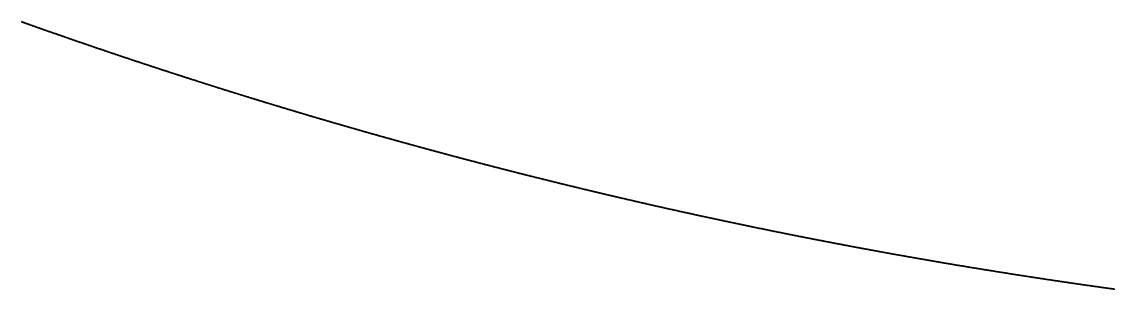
# Model space of a CAD drawing. Header units: metres. Extents: x 0 to 360, y 0 to 49.
# Drawn here: x 315 to 337.49, y 1.19 to 6.68 of the extents above; entities that cross this region are included whole.
import ezdxf

# ---------------------------------------------------------------- set-up
doc = ezdxf.new("R2010")
doc.units = ezdxf.units.M

msp = doc.modelspace()

# ---------------------------------------------------------------- linework, layer by layer
for p in [(315, 6.685), (315.009, 6.681), (315.019, 6.678), (315.029, 6.674), (315.038, 6.671), (315.048, 6.667), (315.058, 6.664), (315.067, 6.661), (315.077, 6.657), (315.087, 6.654), (315.096, 6.65), (315.106, 6.647), (315.116, 6.643), (315.125, 6.64), (315.135, 6.637), (315.145, 6.633), (315.154, 6.63), (315.164, 6.626), (315.174, 6.623), (315.183, 6.619), (315.193, 6.616), (315.203, 6.613), (315.212, 6.609), (315.222, 6.606), (315.232, 6.602), (315.241, 6.599), (315.251, 6.596), (315.261, 6.592), (315.27, 6.589), (315.28, 6.585), (315.29, 6.582), (315.299, 6.579), (315.309, 6.575), (315.319, 6.572), (315.328, 6.568), (315.338, 6.565), (315.348, 6.561), (315.357, 6.558), (315.367, 6.555), (315.377, 6.551), (315.386, 6.548), (315.396, 6.544), (315.406, 6.541), (315.415, 6.538), (315.425, 6.534), (315.435, 6.531), (315.445, 6.527), (315.454, 6.524), (315.464, 6.521), (315.474, 6.517), (315.483, 6.514), (315.493, 6.51), (315.503, 6.507), (315.512, 6.504), (315.522, 6.5), (315.532, 6.497), (315.542, 6.493), (315.551, 6.49), (315.561, 6.487), (315.571, 6.483), (315.58, 6.48), (315.59, 6.477), (315.6, 6.473), (315.609, 6.47), (315.619, 6.466), (315.629, 6.463), (315.639, 6.46), (315.648, 6.456), (315.658, 6.453), (315.668, 6.449), (315.677, 6.446), (315.687, 6.443), (315.697, 6.439), (315.707, 6.436), (315.716, 6.432), (315.726, 6.429), (315.736, 6.426), (315.745, 6.422), (315.755, 6.419), (315.765, 6.416), (315.775, 6.412), (315.784, 6.409), (315.794, 6.405), (315.804, 6.402), (315.813, 6.399), (315.823, 6.395), (315.833, 6.392), (315.843, 6.389), (315.852, 6.385), (315.862, 6.382), (315.872, 6.378), (315.881, 6.375), (315.891, 6.372), (315.901, 6.368), (315.911, 6.365), (315.92, 6.362), (315.93, 6.358), (315.94, 6.355), (315.95, 6.352), (315.959, 6.348), (315.969, 6.345), (315.979, 6.341), (315.989, 6.338), (315.998, 6.335), (316.008, 6.331), (316.018, 6.328), (316.027, 6.325), (316.037, 6.321), (316.047, 6.318), (316.057, 6.315), (316.066, 6.311), (316.076, 6.308), (316.086, 6.305), (316.096, 6.301), (316.105, 6.298), (316.115, 6.294), (316.125, 6.291), (316.135, 6.288), (316.144, 6.284), (316.154, 6.281), (316.164, 6.278), (316.174, 6.274), (316.183, 6.271), (316.193, 6.268), (316.203, 6.264), (316.213, 6.261), (316.222, 6.258), (316.232, 6.254), (316.242, 6.251), (316.252, 6.248), (316.262, 6.244), (316.271, 6.241), (316.281, 6.238), (316.291, 6.234), (316.301, 6.231), (316.31, 6.228), (316.32, 6.224), (316.33, 6.221), (316.34, 6.217), (316.349, 6.214), (316.359, 6.211), (316.369, 6.207), (316.379, 6.204), (316.388, 6.201), (316.398, 6.197), (316.408, 6.194), (316.418, 6.191), (316.428, 6.187), (316.437, 6.184), (316.447, 6.181), (316.457, 6.177), (316.467, 6.174), (316.476, 6.171), (316.486, 6.167), (316.496, 6.164), (316.506, 6.161), (316.516, 6.158), (316.525, 6.154), (316.535, 6.151), (316.545, 6.148), (316.555, 6.144), (316.565, 6.141), (316.574, 6.138), (316.584, 6.134), (316.594, 6.131), (316.604, 6.128), (316.613, 6.124), (316.623, 6.121), (316.633, 6.118), (316.643, 6.114), (316.653, 6.111), (316.662, 6.108), (316.672, 6.104), (316.682, 6.101), (316.692, 6.098), (316.702, 6.094), (316.711, 6.091), (316.721, 6.088), (316.731, 6.085), (316.741, 6.081), (316.751, 6.078), (316.76, 6.075), (316.77, 6.071), (316.78, 6.068), (316.79, 6.065), (316.8, 6.061), (316.809, 6.058), (316.819, 6.055), (316.829, 6.051), (316.839, 6.048), (316.849, 6.045), (316.859, 6.042), (316.868, 6.038), (316.878, 6.035), (316.888, 6.032), (316.898, 6.028), (316.908, 6.025), (316.917, 6.022), (316.927, 6.018), (316.937, 6.015), (316.947, 6.012), (316.957, 6.009), (316.966, 6.005), (316.976, 6.002), (316.986, 5.999), (316.996, 5.995), (317.006, 5.992), (317.016, 5.989), (317.025, 5.986), (317.035, 5.982), (317.045, 5.979), (317.055, 5.976), (317.065, 5.972), (317.075, 5.969), (317.084, 5.966), (317.094, 5.963), (317.104, 5.959), (317.114, 5.956), (317.124, 5.953), (317.134, 5.949), (317.143, 5.946), (317.153, 5.943), (317.163, 5.94), (317.173, 5.936), (317.183, 5.933), (317.193, 5.93), (317.202, 5.926), (317.212, 5.923), (317.222, 5.92), (317.232, 5.917), (317.242, 5.913), (317.252, 5.91), (317.262, 5.907), (317.271, 5.904), (317.281, 5.9), (317.291, 5.897), (317.301, 5.894), (317.311, 5.89), (317.321, 5.887), (317.33, 5.884), (317.34, 5.881), (317.35, 5.877), (317.36, 5.874), (317.37, 5.871), (317.38, 5.868), (317.39, 5.864), (317.399, 5.861), (317.409, 5.858), (317.419, 5.855), (317.429, 5.851), (317.439, 5.848), (317.449, 5.845), (317.459, 5.841), (317.468, 5.838), (317.478, 5.835), (317.488, 5.832), (317.498, 5.828), (317.508, 5.825), (317.518, 5.822), (317.528, 5.819), (317.538, 5.815), (317.547, 5.812), (317.557, 5.809), (317.567, 5.806), (317.577, 5.802), (317.587, 5.799), (317.597, 5.796), (317.607, 5.793), (317.617, 5.789), (317.626, 5.786), (317.636, 5.783), (317.646, 5.78), (317.656, 5.776), (317.666, 5.773), (317.676, 5.77), (317.686, 5.767), (317.696, 5.763), (317.705, 5.76), (317.715, 5.757), (317.725, 5.754), (317.735, 5.751), (317.745, 5.747), (317.755, 5.744), (317.765, 5.741), (317.775, 5.738), (317.785, 5.734), (317.794, 5.731), (317.804, 5.728), (317.814, 5.725), (317.824, 5.721), (317.834, 5.718), (317.844, 5.715), (317.854, 5.712), (317.864, 5.708), (317.874, 5.705), (317.884, 5.702), (317.893, 5.699), (317.903, 5.696), (317.913, 5.692), (317.923, 5.689), (317.933, 5.686), (317.943, 5.683), (317.953, 5.679), (317.963, 5.676), (317.973, 5.673), (317.983, 5.67), (317.992, 5.667), (318.002, 5.663), (318.012, 5.66), (318.022, 5.657), (318.032, 5.654), (318.042, 5.65), (318.052, 5.647), (318.062, 5.644), (318.072, 5.641), (318.082, 5.638), (318.092, 5.634), (318.102, 5.631), (318.111, 5.628), (318.121, 5.625), (318.131, 5.622), (318.141, 5.618), (318.151, 5.615), (318.161, 5.612), (318.171, 5.609), (318.181, 5.606), (318.191, 5.602), (318.201, 5.599), (318.211, 5.596), (318.221, 5.593), (318.231, 5.59), (318.24, 5.586), (318.25, 5.583), (318.26, 5.58), (318.27, 5.577), (318.28, 5.574), (318.29, 5.57), (318.3, 5.567), (318.31, 5.564), (318.32, 5.561), (318.33, 5.558), (318.34, 5.554), (318.35, 5.551), (318.36, 5.548), (318.37, 5.545), (318.38, 5.542), (318.39, 5.538), (318.399, 5.535), (318.409, 5.532), (318.419, 5.529), (318.429, 5.526), (318.439, 5.522), (318.449, 5.519), (318.459, 5.516), (318.469, 5.513), (318.479, 5.51), (318.489, 5.507), (318.499, 5.503), (318.509, 5.5), (318.519, 5.497), (318.529, 5.494), (318.539, 5.491), (318.549, 5.487), (318.559, 5.484), (318.569, 5.481), (318.579, 5.478), (318.589, 5.475), (318.598, 5.472), (318.608, 5.468), (318.618, 5.465), (318.628, 5.462), (318.638, 5.459), (318.648, 5.456), (318.658, 5.452), (318.668, 5.449), (318.678, 5.446), (318.688, 5.443), (318.698, 5.44), (318.708, 5.437), (318.718, 5.433), (318.728, 5.43), (318.738, 5.427), (318.748, 5.424), (318.758, 5.421), (318.768, 5.418), (318.778, 5.414), (318.788, 5.411), (318.798, 5.408), (318.808, 5.405), (318.818, 5.402), (318.828, 5.399), (318.838, 5.396), (318.848, 5.392), (318.858, 5.389), (318.868, 5.386), (318.878, 5.383), (318.888, 5.38), (318.898, 5.377), (318.908, 5.373), (318.918, 5.37), (318.928, 5.367), (318.938, 5.364), (318.948, 5.361), (318.958, 5.358), (318.968, 5.355), (318.978, 5.351), (318.988, 5.348), (318.998, 5.345), (319.008, 5.342), (319.018, 5.339), (319.028, 5.336), (319.038, 5.333), (319.048, 5.329), (319.058, 5.326), (319.068, 5.323), (319.078, 5.32), (319.088, 5.317), (319.098, 5.314), (319.108, 5.311), (319.118, 5.307), (319.128, 5.304), (319.138, 5.301), (319.148, 5.298), (319.158, 5.295), (319.168, 5.292), (319.178, 5.289), (319.188, 5.285), (319.198, 5.282), (319.208, 5.279), (319.218, 5.276), (319.228, 5.273), (319.238, 5.27), (319.248, 5.267), (319.258, 5.264), (319.268, 5.26), (319.278, 5.257), (319.288, 5.254), (319.298, 5.251), (319.308, 5.248), (319.318, 5.245), (319.328, 5.242), (319.338, 5.239), (319.348, 5.235), (319.358, 5.232), (319.368, 5.229), (319.378, 5.226), (319.388, 5.223), (319.398, 5.22), (319.408, 5.217), (319.418, 5.214), (319.428, 5.211), (319.438, 5.207), (319.448, 5.204), (319.458, 5.201), (319.468, 5.198), (319.478, 5.195), (319.488, 5.192), (319.498, 5.189), (319.508, 5.186), (319.518, 5.183), (319.528, 5.179), (319.538, 5.176), (319.548, 5.173), (319.559, 5.17), (319.569, 5.167), (319.579, 5.164), (319.589, 5.161), (319.599, 5.158), (319.609, 5.155), (319.619, 5.152), (319.629, 5.148), (319.639, 5.145), (319.649, 5.142), (319.659, 5.139), (319.669, 5.136), (319.679, 5.133), (319.689, 5.13), (319.699, 5.127), (319.709, 5.124), (319.719, 5.121), (319.729, 5.117), (319.739, 5.114), (319.749, 5.111), (319.76, 5.108), (319.77, 5.105), (319.78, 5.102), (319.79, 5.099), (319.8, 5.096), (319.81, 5.093), (319.82, 5.09), (319.83, 5.087), (319.84, 5.084), (319.85, 5.08), (319.86, 5.077), (319.87, 5.074), (319.88, 5.071), (319.89, 5.068), (319.9, 5.065), (319.91, 5.062), (319.921, 5.059), (319.931, 5.056), (319.941, 5.053), (319.951, 5.05), (319.961, 5.047), (319.971, 5.044), (319.981, 5.04), (319.991, 5.037), (320.001, 5.034), (320.011, 5.031), (320.021, 5.028), (320.031, 5.025), (320.041, 5.022), (320.052, 5.019), (320.062, 5.016), (320.072, 5.013), (320.082, 5.01), (320.092, 5.007), (320.102, 5.004), (320.112, 5.001), (320.122, 4.998), (320.132, 4.994), (320.142, 4.991), (320.152, 4.988), (320.162, 4.985), (320.173, 4.982), (320.183, 4.979), (320.193, 4.976), (320.203, 4.973), (320.213, 4.97), (320.223, 4.967), (320.233, 4.964), (320.243, 4.961), (320.253, 4.958), (320.263, 4.955), (320.274, 4.952), (320.284, 4.949), (320.294, 4.946), (320.304, 4.943), (320.314, 4.94), (320.324, 4.936), (320.334, 4.933), (320.344, 4.93), (320.354, 4.927), (320.364, 4.924), (320.375, 4.921), (320.385, 4.918), (320.395, 4.915), (320.405, 4.912), (320.415, 4.909), (320.425, 4.906), (320.435, 4.903), (320.445, 4.9), (320.455, 4.897), (320.466, 4.894), (320.476, 4.891), (320.486, 4.888), (320.496, 4.885), (320.506, 4.882), (320.516, 4.879), (320.526, 4.876), (320.536, 4.873), (320.546, 4.87), (320.557, 4.867), (320.567, 4.864), (320.577, 4.861), (320.587, 4.858), (320.597, 4.855), (320.607, 4.852), (320.617, 4.848), (320.627, 4.845), (320.638, 4.842), (320.648, 4.839), (320.658, 4.836), (320.668, 4.833), (320.678, 4.83), (320.688, 4.827), (320.698, 4.824), (320.709, 4.821), (320.719, 4.818), (320.729, 4.815), (320.739, 4.812), (320.749, 4.809), (320.759, 4.806), (320.769, 4.803), (320.78, 4.8), (320.79, 4.797), (320.8, 4.794), (320.81, 4.791), (320.82, 4.788), (320.83, 4.785), (320.84, 4.782), (320.851, 4.779), (320.861, 4.776), (320.871, 4.773), (320.881, 4.77), (320.891, 4.767), (320.901, 4.764), (320.911, 4.761), (320.922, 4.758), (320.932, 4.755), (320.942, 4.752), (320.952, 4.749), (320.962, 4.746), (320.972, 4.743), (320.983, 4.74), (320.993, 4.737), (321.003, 4.734), (321.013, 4.731), (321.023, 4.728), (321.033, 4.725), (321.043, 4.722), (321.054, 4.719), (321.064, 4.716), (321.074, 4.713), (321.084, 4.71), (321.094, 4.707), (321.104, 4.704), (321.115, 4.701), (321.125, 4.698), (321.135, 4.695), (321.145, 4.692), (321.155, 4.689), (321.165, 4.686), (321.176, 4.683), (321.186, 4.68), (321.196, 4.677), (321.206, 4.674), (321.216, 4.672), (321.227, 4.669), (321.237, 4.666), (321.247, 4.663), (321.257, 4.66), (321.267, 4.657), (321.277, 4.654), (321.288, 4.651), (321.298, 4.648), (321.308, 4.645), (321.318, 4.642), (321.328, 4.639), (321.339, 4.636), (321.349, 4.633), (321.359, 4.63), (321.369, 4.627), (321.379, 4.624), (321.389, 4.621), (321.4, 4.618), (321.41, 4.615), (321.42, 4.612), (321.43, 4.609), (321.44, 4.606), (321.451, 4.603), (321.461, 4.6), (321.471, 4.597), (321.481, 4.594), (321.491, 4.591), (321.502, 4.588), (321.512, 4.586), (321.522, 4.583), (321.532, 4.58), (321.542, 4.577), (321.553, 4.574), (321.563, 4.571), (321.573, 4.568), (321.583, 4.565), (321.593, 4.562), (321.604, 4.559), (321.614, 4.556), (321.624, 4.553), (321.634, 4.55), (321.645, 4.547), (321.655, 4.544), (321.665, 4.541), (321.675, 4.538), (321.685, 4.535), (321.696, 4.533), (321.706, 4.53), (321.716, 4.527), (321.726, 4.524), (321.736, 4.521), (321.747, 4.518), (321.757, 4.515), (321.767, 4.512), (321.777, 4.509), (321.788, 4.506), (321.798, 4.503), (321.808, 4.5), (321.818, 4.497), (321.828, 4.494), (321.839, 4.491), (321.849, 4.489), (321.859, 4.486), (321.869, 4.483), (321.88, 4.48), (321.89, 4.477), (321.9, 4.474), (321.91, 4.471), (321.921, 4.468), (321.931, 4.465), (321.941, 4.462), (321.951, 4.459), (321.961, 4.456), (321.972, 4.453), (321.982, 4.451), (321.992, 4.448), (322.002, 4.445), (322.013, 4.442), (322.023, 4.439), (322.033, 4.436), (322.043, 4.433), (322.054, 4.43), (322.064, 4.427), (322.074, 4.424), (322.084, 4.421), (322.095, 4.419), (322.105, 4.416), (322.115, 4.413), (322.125, 4.41), (322.136, 4.407), (322.146, 4.404), (322.156, 4.401), (322.166, 4.398), (322.177, 4.395), (322.187, 4.392), (322.197, 4.389), (322.207, 4.387), (322.218, 4.384), (322.228, 4.381), (322.238, 4.378), (322.248, 4.375), (322.259, 4.372), (322.269, 4.369), (322.279, 4.366), (322.289, 4.363), (322.3, 4.361), (322.31, 4.358), (322.32, 4.355), (322.331, 4.352), (322.341, 4.349), (322.351, 4.346), (322.361, 4.343), (322.372, 4.34), (322.382, 4.337), (322.392, 4.335), (322.402, 4.332), (322.413, 4.329), (322.423, 4.326), (322.433, 4.323), (322.444, 4.32), (322.454, 4.317), (322.464, 4.314), (322.474, 4.311), (322.485, 4.309), (322.495, 4.306), (322.505, 4.303), (322.515, 4.3), (322.526, 4.297), (322.536, 4.294), (322.546, 4.291), (322.557, 4.289), (322.567, 4.286), (322.577, 4.283), (322.587, 4.28), (322.598, 4.277), (322.608, 4.274), (322.618, 4.271), (322.629, 4.268), (322.639, 4.266), (322.649, 4.263), (322.66, 4.26), (322.67, 4.257), (322.68, 4.254), (322.69, 4.251), (322.701, 4.248), (322.711, 4.246), (322.721, 4.243), (322.732, 4.24), (322.742, 4.237), (322.752, 4.234), (322.762, 4.231), (322.773, 4.228), (322.783, 4.226), (322.793, 4.223), (322.804, 4.22), (322.814, 4.217), (322.824, 4.214), (322.835, 4.211), (322.845, 4.208), (322.855, 4.206), (322.866, 4.203), (322.876, 4.2), (322.886, 4.197), (322.896, 4.194), (322.907, 4.191), (322.917, 4.189), (322.927, 4.186), (322.938, 4.183), (322.948, 4.18), (322.958, 4.177), (322.969, 4.174), (322.979, 4.172), (322.989, 4.169), (323, 4.166), (323.01, 4.163), (323.02, 4.16), (323.031, 4.157), (323.041, 4.154), (323.051, 4.152), (323.062, 4.149), (323.072, 4.146), (323.082, 4.143), (323.093, 4.14), (323.103, 4.138), (323.113, 4.135), (323.124, 4.132), (323.134, 4.129), (323.144, 4.126), (323.154, 4.123), (323.165, 4.121), (323.175, 4.118), (323.185, 4.115), (323.196, 4.112), (323.206, 4.109), (323.217, 4.106), (323.227, 4.104), (323.237, 4.101), (323.248, 4.098), (323.258, 4.095), (323.268, 4.092), (323.279, 4.09), (323.289, 4.087), (323.299, 4.084), (323.31, 4.081), (323.32, 4.078), (323.33, 4.076), (323.341, 4.073), (323.351, 4.07), (323.361, 4.067), (323.372, 4.064), (323.382, 4.062), (323.392, 4.059), (323.403, 4.056), (323.413, 4.053), (323.423, 4.05), (323.434, 4.047), (323.444, 4.045), (323.454, 4.042), (323.465, 4.039), (323.475, 4.036), (323.486, 4.034), (323.496, 4.031), (323.506, 4.028), (323.517, 4.025), (323.527, 4.022), (323.537, 4.02), (323.548, 4.017), (323.558, 4.014), (323.568, 4.011), (323.579, 4.008), (323.589, 4.006), (323.6, 4.003), (323.61, 4), (323.62, 3.997), (323.631, 3.994), (323.641, 3.992), (323.651, 3.989), (323.662, 3.986), (323.672, 3.983), (323.682, 3.981), (323.693, 3.978), (323.703, 3.975), (323.714, 3.972), (323.724, 3.969), (323.734, 3.967), (323.745, 3.964), (323.755, 3.961), (323.765, 3.958), (323.776, 3.956), (323.786, 3.953), (323.797, 3.95), (323.807, 3.947), (323.817, 3.944), (323.828, 3.942), (323.838, 3.939), (323.849, 3.936), (323.859, 3.933), (323.869, 3.931), (323.88, 3.928), (323.89, 3.925), (323.901, 3.922), (323.911, 3.92), (323.921, 3.917), (323.932, 3.914), (323.942, 3.911), (323.952, 3.909), (323.963, 3.906), (323.973, 3.903), (323.984, 3.9), (323.994, 3.898), (324.004, 3.895), (324.015, 3.892), (324.025, 3.889), (324.036, 3.887), (324.046, 3.884), (324.056, 3.881), (324.067, 3.878), (324.077, 3.876), (324.088, 3.873), (324.098, 3.87), (324.108, 3.867), (324.119, 3.865), (324.129, 3.862), (324.14, 3.859), (324.15, 3.856), (324.161, 3.854), (324.171, 3.851), (324.181, 3.848), (324.192, 3.845), (324.202, 3.843), (324.213, 3.84), (324.223, 3.837), (324.233, 3.834), (324.244, 3.832), (324.254, 3.829), (324.265, 3.826), (324.275, 3.823), (324.285, 3.821), (324.296, 3.818), (324.306, 3.815), (324.317, 3.813), (324.327, 3.81), (324.338, 3.807), (324.348, 3.804), (324.358, 3.802), (324.369, 3.799), (324.379, 3.796), (324.39, 3.793), (324.4, 3.791), (324.411, 3.788), (324.421, 3.785), (324.431, 3.783), (324.442, 3.78), (324.452, 3.777), (324.463, 3.774), (324.473, 3.772), (324.484, 3.769), (324.494, 3.766), (324.504, 3.764), (324.515, 3.761), (324.525, 3.758), (324.536, 3.755), (324.546, 3.753), (324.557, 3.75), (324.567, 3.747), (324.578, 3.745), (324.588, 3.742), (324.598, 3.739), (324.609, 3.737), (324.619, 3.734), (324.63, 3.731), (324.64, 3.728), (324.651, 3.726), (324.661, 3.723), (324.672, 3.72), (324.682, 3.718), (324.692, 3.715), (324.703, 3.712), (324.713, 3.71), (324.724, 3.707), (324.734, 3.704), (324.745, 3.701), (324.755, 3.699), (324.766, 3.696), (324.776, 3.693), (324.787, 3.691), (324.797, 3.688), (324.807, 3.685), (324.818, 3.683), (324.828, 3.68), (324.839, 3.677), (324.849, 3.675), (324.86, 3.672), (324.87, 3.669), (324.881, 3.667), (324.891, 3.664), (324.902, 3.661), (324.912, 3.658), (324.923, 3.656), (324.933, 3.653), (324.944, 3.65), (324.954, 3.648), (324.964, 3.645), (324.975, 3.642), (324.985, 3.64), (324.996, 3.637), (325.006, 3.634), (325.017, 3.632), (325.027, 3.629), (325.038, 3.626), (325.048, 3.624), (325.059, 3.621), (325.069, 3.618), (325.08, 3.616), (325.09, 3.613), (325.101, 3.61), (325.111, 3.608), (325.122, 3.605), (325.132, 3.602), (325.143, 3.6), (325.153, 3.597), (325.164, 3.594), (325.174, 3.592), (325.185, 3.589), (325.195, 3.586), (325.206, 3.584), (325.216, 3.581), (325.227, 3.579), (325.237, 3.576), (325.247, 3.573), (325.258, 3.571), (325.268, 3.568), (325.279, 3.565), (325.289, 3.563), (325.3, 3.56), (325.31, 3.557), (325.321, 3.555), (325.331, 3.552), (325.342, 3.549), (325.352, 3.547), (325.363, 3.544), (325.373, 3.541), (325.384, 3.539), (325.394, 3.536), (325.405, 3.534), (325.415, 3.531), (325.426, 3.528), (325.436, 3.526), (325.447, 3.523), (325.458, 3.52), (325.468, 3.518), (325.479, 3.515), (325.489, 3.512), (325.5, 3.51), (325.51, 3.507), (325.521, 3.505), (325.531, 3.502), (325.542, 3.499), (325.552, 3.497), (325.563, 3.494), (325.573, 3.491), (325.584, 3.489), (325.594, 3.486), (325.605, 3.484), (325.615, 3.481), (325.626, 3.478), (325.636, 3.476), (325.647, 3.473), (325.657, 3.471), (325.668, 3.468), (325.678, 3.465), (325.689, 3.463), (325.699, 3.46), (325.71, 3.457), (325.72, 3.455), (325.731, 3.452), (325.742, 3.45), (325.752, 3.447), (325.763, 3.444), (325.773, 3.442), (325.784, 3.439), (325.794, 3.437), (325.805, 3.434), (325.815, 3.431), (325.826, 3.429), (325.836, 3.426), (325.847, 3.424), (325.857, 3.421), (325.868, 3.418), (325.879, 3.416), (325.889, 3.413), (325.9, 3.411), (325.91, 3.408), (325.921, 3.405), (325.931, 3.403), (325.942, 3.4), (325.952, 3.398), (325.963, 3.395), (325.973, 3.392), (325.984, 3.39), (325.994, 3.387), (326.005, 3.385), (326.016, 3.382), (326.026, 3.379), (326.037, 3.377), (326.047, 3.374), (326.058, 3.372), (326.068, 3.369), (326.079, 3.367), (326.089, 3.364), (326.1, 3.361), (326.111, 3.359), (326.121, 3.356), (326.132, 3.354), (326.142, 3.351), (326.153, 3.349), (326.163, 3.346), (326.174, 3.343), (326.185, 3.341), (326.195, 3.338), (326.206, 3.336), (326.216, 3.333), (326.227, 3.331), (326.237, 3.328), (326.248, 3.325), (326.258, 3.323), (326.269, 3.32), (326.28, 3.318), (326.29, 3.315), (326.301, 3.313), (326.311, 3.31), (326.322, 3.307), (326.332, 3.305), (326.343, 3.302), (326.354, 3.3), (326.364, 3.297), (326.375, 3.295), (326.385, 3.292), (326.396, 3.29), (326.406, 3.287), (326.417, 3.284), (326.428, 3.282), (326.438, 3.279), (326.449, 3.277), (326.459, 3.274), (326.47, 3.272), (326.481, 3.269), (326.491, 3.267), (326.502, 3.264), (326.512, 3.262), (326.523, 3.259), (326.534, 3.256), (326.544, 3.254), (326.555, 3.251), (326.565, 3.249), (326.576, 3.246), (326.586, 3.244), (326.597, 3.241), (326.608, 3.239), (326.618, 3.236), (326.629, 3.234), (326.639, 3.231), (326.65, 3.229), (326.661, 3.226), (326.671, 3.223), (326.682, 3.221), (326.692, 3.218), (326.703, 3.216), (326.714, 3.213), (326.724, 3.211), (326.735, 3.208), (326.745, 3.206), (326.756, 3.203), (326.767, 3.201), (326.777, 3.198), (326.788, 3.196), (326.798, 3.193), (326.809, 3.191), (326.82, 3.188), (326.83, 3.186), (326.841, 3.183), (326.852, 3.181), (326.862, 3.178), (326.873, 3.176), (326.883, 3.173), (326.894, 3.171), (326.905, 3.168), (326.915, 3.165), (326.926, 3.163), (326.936, 3.16), (326.947, 3.158), (326.958, 3.155), (326.968, 3.153), (326.979, 3.15), (326.99, 3.148), (327, 3.145), (327.011, 3.143), (327.021, 3.14), (327.032, 3.138), (327.043, 3.135), (327.053, 3.133), (327.064, 3.13), (327.075, 3.128), (327.085, 3.125), (327.096, 3.123), (327.106, 3.12), (327.117, 3.118), (327.128, 3.115), (327.138, 3.113), (327.149, 3.111), (327.16, 3.108), (327.17, 3.106), (327.181, 3.103), (327.191, 3.101), (327.202, 3.098), (327.213, 3.096), (327.223, 3.093), (327.234, 3.091), (327.245, 3.088), (327.255, 3.086), (327.266, 3.083), (327.277, 3.081), (327.287, 3.078), (327.298, 3.076), (327.309, 3.073), (327.319, 3.071), (327.33, 3.068), (327.34, 3.066), (327.351, 3.063), (327.362, 3.061), (327.372, 3.058), (327.383, 3.056), (327.394, 3.053), (327.404, 3.051), (327.415, 3.049), (327.426, 3.046), (327.436, 3.044), (327.447, 3.041), (327.458, 3.039), (327.468, 3.036), (327.479, 3.034), (327.49, 3.031), (327.5, 3.029), (327.511, 3.026), (327.522, 3.024), (327.532, 3.021), (327.543, 3.019), (327.554, 3.017), (327.564, 3.014), (327.575, 3.012), (327.586, 3.009), (327.596, 3.007), (327.607, 3.004), (327.618, 3.002), (327.628, 2.999), (327.639, 2.997), (327.65, 2.995), (327.66, 2.992), (327.671, 2.99), (327.682, 2.987), (327.692, 2.985), (327.703, 2.982), (327.714, 2.98), (327.724, 2.977), (327.735, 2.975), (327.746, 2.973), (327.756, 2.97), (327.767, 2.968), (327.778, 2.965), (327.788, 2.963), (327.799, 2.96), (327.81, 2.958), (327.82, 2.955), (327.831, 2.953), (327.842, 2.951), (327.852, 2.948), (327.863, 2.946), (327.874, 2.943), (327.884, 2.941), (327.895, 2.938), (327.906, 2.936), (327.917, 2.934), (327.927, 2.931), (327.938, 2.929), (327.949, 2.926), (327.959, 2.924), (327.97, 2.922), (327.981, 2.919), (327.991, 2.917), (328.002, 2.914), (328.013, 2.912), (328.023, 2.909), (328.034, 2.907), (328.045, 2.905), (328.056, 2.902), (328.066, 2.9), (328.077, 2.897), (328.088, 2.895), (328.098, 2.893), (328.109, 2.89), (328.12, 2.888), (328.13, 2.885), (328.141, 2.883), (328.152, 2.881), (328.163, 2.878), (328.173, 2.876), (328.184, 2.873), (328.195, 2.871), (328.205, 2.869), (328.216, 2.866), (328.227, 2.864), (328.237, 2.861), (328.248, 2.859), (328.259, 2.857), (328.27, 2.854), (328.28, 2.852), (328.291, 2.849), (328.302, 2.847), (328.312, 2.845), (328.323, 2.842), (328.334, 2.84), (328.345, 2.837), (328.355, 2.835), (328.366, 2.833), (328.377, 2.83), (328.387, 2.828), (328.398, 2.826), (328.409, 2.823), (328.42, 2.821), (328.43, 2.818), (328.441, 2.816), (328.452, 2.814), (328.463, 2.811), (328.473, 2.809), (328.484, 2.807), (328.495, 2.804), (328.505, 2.802), (328.516, 2.799), (328.527, 2.797), (328.538, 2.795), (328.548, 2.792), (328.559, 2.79), (328.57, 2.788), (328.581, 2.785), (328.591, 2.783), (328.602, 2.78), (328.613, 2.778), (328.624, 2.776), (328.634, 2.773), (328.645, 2.771), (328.656, 2.769), (328.666, 2.766), (328.677, 2.764), (328.688, 2.762), (328.699, 2.759), (328.709, 2.757), (328.72, 2.755), (328.731, 2.752), (328.742, 2.75), (328.752, 2.747), (328.763, 2.745), (328.774, 2.743), (328.785, 2.74), (328.795, 2.738), (328.806, 2.736), (328.817, 2.733), (328.828, 2.731), (328.838, 2.729), (328.849, 2.726), (328.86, 2.724), (328.871, 2.722), (328.881, 2.719), (328.892, 2.717), (328.903, 2.715), (328.914, 2.712), (328.924, 2.71), (328.935, 2.708), (328.946, 2.705), (328.957, 2.703), (328.968, 2.701), (328.978, 2.698), (328.989, 2.696), (329, 2.694), (329.011, 2.691), (329.021, 2.689), (329.032, 2.687), (329.043, 2.684), (329.054, 2.682), (329.064, 2.68), (329.075, 2.677), (329.086, 2.675), (329.097, 2.673), (329.107, 2.67), (329.118, 2.668), (329.129, 2.666), (329.14, 2.663), (329.151, 2.661), (329.161, 2.659), (329.172, 2.657), (329.183, 2.654), (329.194, 2.652), (329.204, 2.65), (329.215, 2.647), (329.226, 2.645), (329.237, 2.643), (329.248, 2.64), (329.258, 2.638), (329.269, 2.636), (329.28, 2.633), (329.291, 2.631), (329.301, 2.629), (329.312, 2.627), (329.323, 2.624), (329.334, 2.622), (329.345, 2.62), (329.355, 2.617), (329.366, 2.615), (329.377, 2.613), (329.388, 2.61), (329.399, 2.608), (329.409, 2.606), (329.42, 2.604), (329.431, 2.601), (329.442, 2.599), (329.452, 2.597), (329.463, 2.594), (329.474, 2.592), (329.485, 2.59), (329.496, 2.588), (329.506, 2.585), (329.517, 2.583), (329.528, 2.581), (329.539, 2.578), (329.55, 2.576), (329.56, 2.574), (329.571, 2.572), (329.582, 2.569), (329.593, 2.567), (329.604, 2.565), (329.614, 2.562), (329.625, 2.56), (329.636, 2.558), (329.647, 2.556), (329.658, 2.553), (329.669, 2.551), (329.679, 2.549), (329.69, 2.547), (329.701, 2.544), (329.712, 2.542), (329.723, 2.54), (329.733, 2.538), (329.744, 2.535), (329.755, 2.533), (329.766, 2.531), (329.777, 2.528), (329.787, 2.526), (329.798, 2.524), (329.809, 2.522), (329.82, 2.519), (329.831, 2.517), (329.842, 2.515), (329.852, 2.513), (329.863, 2.51), (329.874, 2.508), (329.885, 2.506), (329.896, 2.504), (329.906, 2.501), (329.917, 2.499), (329.928, 2.497), (329.939, 2.495), (329.95, 2.492), (329.961, 2.49), (329.971, 2.488), (329.982, 2.486), (329.993, 2.483), (330.004, 2.481), (330.015, 2.479), (330.026, 2.477), (330.036, 2.475), (330.047, 2.472), (330.058, 2.47), (330.069, 2.468), (330.08, 2.466), (330.091, 2.463), (330.101, 2.461), (330.112, 2.459), (330.123, 2.457), (330.134, 2.454), (330.145, 2.452), (330.156, 2.45), (330.166, 2.448), (330.177, 2.446), (330.188, 2.443), (330.199, 2.441), (330.21, 2.439), (330.221, 2.437), (330.232, 2.434), (330.242, 2.432), (330.253, 2.43), (330.264, 2.428), (330.275, 2.426), (330.286, 2.423), (330.297, 2.421), (330.307, 2.419), (330.318, 2.417), (330.329, 2.414), (330.34, 2.412), (330.351, 2.41), (330.362, 2.408), (330.373, 2.406), (330.383, 2.403), (330.394, 2.401), (330.405, 2.399), (330.416, 2.397), (330.427, 2.395), (330.438, 2.392), (330.449, 2.39), (330.459, 2.388), (330.47, 2.386), (330.481, 2.384), (330.492, 2.381), (330.503, 2.379), (330.514, 2.377), (330.525, 2.375), (330.535, 2.373), (330.546, 2.37), (330.557, 2.368), (330.568, 2.366), (330.579, 2.364), (330.59, 2.362), (330.601, 2.36), (330.612, 2.357), (330.622, 2.355), (330.633, 2.353), (330.644, 2.351), (330.655, 2.349), (330.666, 2.346), (330.677, 2.344), (330.688, 2.342), (330.699, 2.34), (330.709, 2.338), (330.72, 2.336), (330.731, 2.333), (330.742, 2.331), (330.753, 2.329), (330.764, 2.327), (330.775, 2.325), (330.786, 2.322), (330.796, 2.32), (330.807, 2.318), (330.818, 2.316), (330.829, 2.314), (330.84, 2.312), (330.851, 2.309), (330.862, 2.307), (330.873, 2.305), (330.884, 2.303), (330.894, 2.301), (330.905, 2.299), (330.916, 2.297), (330.927, 2.294), (330.938, 2.292), (330.949, 2.29), (330.96, 2.288), (330.971, 2.286), (330.982, 2.284), (330.992, 2.281), (331.003, 2.279), (331.014, 2.277), (331.025, 2.275), (331.036, 2.273), (331.047, 2.271), (331.058, 2.269), (331.069, 2.266), (331.08, 2.264), (331.091, 2.262), (331.101, 2.26), (331.112, 2.258), (331.123, 2.256), (331.134, 2.254), (331.145, 2.251), (331.156, 2.249), (331.167, 2.247), (331.178, 2.245), (331.189, 2.243), (331.2, 2.241), (331.21, 2.239), (331.221, 2.236), (331.232, 2.234), (331.243, 2.232), (331.254, 2.23), (331.265, 2.228), (331.276, 2.226), (331.287, 2.224), (331.298, 2.222), (331.309, 2.219), (331.32, 2.217), (331.331, 2.215), (331.341, 2.213), (331.352, 2.211), (331.363, 2.209), (331.374, 2.207), (331.385, 2.205), (331.396, 2.203), (331.407, 2.2), (331.418, 2.198), (331.429, 2.196), (331.44, 2.194), (331.451, 2.192), (331.462, 2.19), (331.472, 2.188), (331.483, 2.186), (331.494, 2.184), (331.505, 2.181), (331.516, 2.179), (331.527, 2.177), (331.538, 2.175), (331.549, 2.173), (331.56, 2.171), (331.571, 2.169), (331.582, 2.167), (331.593, 2.165), (331.604, 2.163), (331.615, 2.16), (331.626, 2.158), (331.636, 2.156), (331.647, 2.154), (331.658, 2.152), (331.669, 2.15), (331.68, 2.148), (331.691, 2.146), (331.702, 2.144), (331.713, 2.142), (331.724, 2.14), (331.735, 2.137), (331.746, 2.135), (331.757, 2.133), (331.768, 2.131), (331.779, 2.129), (331.79, 2.127), (331.801, 2.125), (331.811, 2.123), (331.822, 2.121), (331.833, 2.119), (331.844, 2.117), (331.855, 2.115), (331.866, 2.112), (331.877, 2.11), (331.888, 2.108), (331.899, 2.106), (331.91, 2.104), (331.921, 2.102), (331.932, 2.1), (331.943, 2.098), (331.954, 2.096), (331.965, 2.094), (331.976, 2.092), (331.987, 2.09), (331.998, 2.088), (332.009, 2.086), (332.02, 2.084), (332.031, 2.082), (332.042, 2.079), (332.052, 2.077), (332.063, 2.075), (332.074, 2.073), (332.085, 2.071), (332.096, 2.069), (332.107, 2.067), (332.118, 2.065), (332.129, 2.063), (332.14, 2.061), (332.151, 2.059), (332.162, 2.057), (332.173, 2.055), (332.184, 2.053), (332.195, 2.051), (332.206, 2.049), (332.217, 2.047), (332.228, 2.045), (332.239, 2.043), (332.25, 2.041), (332.261, 2.039), (332.272, 2.037), (332.283, 2.034), (332.294, 2.032), (332.305, 2.03), (332.316, 2.028), (332.327, 2.026), (332.338, 2.024), (332.349, 2.022), (332.36, 2.02), (332.371, 2.018), (332.382, 2.016), (332.393, 2.014), (332.404, 2.012), (332.415, 2.01), (332.426, 2.008), (332.437, 2.006), (332.448, 2.004), (332.459, 2.002), (332.47, 2), (332.48, 1.998), (332.491, 1.996), (332.502, 1.994), (332.513, 1.992), (332.524, 1.99), (332.535, 1.988), (332.546, 1.986), (332.557, 1.984), (332.568, 1.982), (332.579, 1.98), (332.59, 1.978), (332.601, 1.976), (332.612, 1.974), (332.623, 1.972), (332.634, 1.97), (332.645, 1.968), (332.656, 1.966), (332.667, 1.964), (332.678, 1.962), (332.689, 1.96), (332.7, 1.958), (332.711, 1.956), (332.722, 1.954), (332.733, 1.952), (332.744, 1.95), (332.755, 1.948), (332.766, 1.946), (332.777, 1.944), (332.788, 1.942), (332.799, 1.94), (332.81, 1.938), (332.821, 1.936), (332.832, 1.934), (332.843, 1.932), (332.854, 1.93), (332.865, 1.928), (332.876, 1.926), (332.887, 1.924), (332.898, 1.922), (332.91, 1.92), (332.921, 1.918), (332.932, 1.916), (332.943, 1.914), (332.954, 1.912), (332.965, 1.91), (332.976, 1.908), (332.987, 1.906), (332.998, 1.904), (333.009, 1.902), (333.02, 1.9), (333.031, 1.898), (333.042, 1.897), (333.053, 1.895), (333.064, 1.893), (333.075, 1.891), (333.086, 1.889), (333.097, 1.887), (333.108, 1.885), (333.119, 1.883), (333.13, 1.881), (333.141, 1.879), (333.152, 1.877), (333.163, 1.875), (333.174, 1.873), (333.185, 1.871), (333.196, 1.869), (333.207, 1.867), (333.218, 1.865), (333.229, 1.863), (333.24, 1.861), (333.251, 1.859), (333.262, 1.857), (333.273, 1.855), (333.284, 1.854), (333.295, 1.852), (333.306, 1.85), (333.317, 1.848), (333.328, 1.846), (333.34, 1.844), (333.351, 1.842), (333.362, 1.84), (333.373, 1.838), (333.384, 1.836), (333.395, 1.834), (333.406, 1.832), (333.417, 1.83), (333.428, 1.828), (333.439, 1.826), (333.45, 1.825), (333.461, 1.823), (333.472, 1.821), (333.483, 1.819), (333.494, 1.817), (333.505, 1.815), (333.516, 1.813), (333.527, 1.811), (333.538, 1.809), (333.549, 1.807), (333.56, 1.805), (333.571, 1.803), (333.583, 1.801), (333.594, 1.8), (333.605, 1.798), (333.616, 1.796), (333.627, 1.794), (333.638, 1.792), (333.649, 1.79), (333.66, 1.788), (333.671, 1.786), (333.682, 1.784), (333.693, 1.782), (333.704, 1.78), (333.715, 1.779), (333.726, 1.777), (333.737, 1.775), (333.748, 1.773), (333.759, 1.771), (333.771, 1.769), (333.782, 1.767), (333.793, 1.765), (333.804, 1.763), (333.815, 1.761), (333.826, 1.76), (333.837, 1.758), (333.848, 1.756), (333.859, 1.754), (333.87, 1.752), (333.881, 1.75), (333.892, 1.748), (333.903, 1.746), (333.914, 1.744), (333.925, 1.743), (333.937, 1.741), (333.948, 1.739), (333.959, 1.737), (333.97, 1.735), (333.981, 1.733), (333.992, 1.731), (334.003, 1.729), (334.014, 1.728), (334.025, 1.726), (334.036, 1.724), (334.047, 1.722), (334.058, 1.72), (334.069, 1.718), (334.081, 1.716), (334.092, 1.714), (334.103, 1.713), (334.114, 1.711), (334.125, 1.709), (334.136, 1.707), (334.147, 1.705), (334.158, 1.703), (334.169, 1.701), (334.18, 1.7), (334.191, 1.698), (334.203, 1.696), (334.214, 1.694), (334.225, 1.692), (334.236, 1.69), (334.247, 1.688), (334.258, 1.687), (334.269, 1.685), (334.28, 1.683), (334.291, 1.681), (334.302, 1.679), (334.313, 1.677), (334.325, 1.675), (334.336, 1.674), (334.347, 1.672), (334.358, 1.67), (334.369, 1.668), (334.38, 1.666), (334.391, 1.664), (334.402, 1.663), (334.413, 1.661), (334.424, 1.659), (334.435, 1.657), (334.447, 1.655), (334.458, 1.653), (334.469, 1.652), (334.48, 1.65), (334.491, 1.648), (334.502, 1.646), (334.513, 1.644), (334.524, 1.642), (334.535, 1.641), (334.547, 1.639), (334.558, 1.637), (334.569, 1.635), (334.58, 1.633), (334.591, 1.631), (334.602, 1.63), (334.613, 1.628), (334.624, 1.626), (334.635, 1.624), (334.647, 1.622), (334.658, 1.621), (334.669, 1.619), (334.68, 1.617), (334.691, 1.615), (334.702, 1.613), (334.713, 1.611), (334.724, 1.61), (334.735, 1.608), (334.747, 1.606), (334.758, 1.604), (334.769, 1.602), (334.78, 1.601), (334.791, 1.599), (334.802, 1.597), (334.813, 1.595), (334.824, 1.593), (334.836, 1.592), (334.847, 1.59), (334.858, 1.588), (334.869, 1.586), (334.88, 1.584), (334.891, 1.583), (334.902, 1.581), (334.913, 1.579), (334.925, 1.577), (334.936, 1.575), (334.947, 1.574), (334.958, 1.572), (334.969, 1.57), (334.98, 1.568), (334.991, 1.567), (335.002, 1.565), (335.014, 1.563), (335.025, 1.561), (335.036, 1.559), (335.047, 1.558), (335.058, 1.556), (335.069, 1.554), (335.08, 1.552), (335.092, 1.551), (335.103, 1.549), (335.114, 1.547), (335.125, 1.545), (335.136, 1.543), (335.147, 1.542), (335.158, 1.54), (335.17, 1.538), (335.181, 1.536), (335.192, 1.535), (335.203, 1.533), (335.214, 1.531), (335.225, 1.529), (335.236, 1.528), (335.248, 1.526), (335.259, 1.524), (335.27, 1.522), (335.281, 1.521), (335.292, 1.519), (335.303, 1.517), (335.314, 1.515), (335.326, 1.513), (335.337, 1.512), (335.348, 1.51), (335.359, 1.508), (335.37, 1.506), (335.381, 1.505), (335.392, 1.503), (335.404, 1.501), (335.415, 1.499), (335.426, 1.498), (335.437, 1.496), (335.448, 1.494), (335.459, 1.493), (335.471, 1.491), (335.482, 1.489), (335.493, 1.487), (335.504, 1.486), (335.515, 1.484), (335.526, 1.482), (335.538, 1.48), (335.549, 1.479), (335.56, 1.477), (335.571, 1.475), (335.582, 1.473), (335.593, 1.472), (335.605, 1.47), (335.616, 1.468), (335.627, 1.467), (335.638, 1.465), (335.649, 1.463), (335.66, 1.461), (335.672, 1.46), (335.683, 1.458), (335.694, 1.456), (335.705, 1.454), (335.716, 1.453), (335.727, 1.451), (335.739, 1.449), (335.75, 1.448), (335.761, 1.446), (335.772, 1.444), (335.783, 1.442), (335.794, 1.441), (335.806, 1.439), (335.817, 1.437), (335.828, 1.436), (335.839, 1.434), (335.85, 1.432), (335.861, 1.431), (335.873, 1.429), (335.884, 1.427), (335.895, 1.425), (335.906, 1.424), (335.917, 1.422), (335.929, 1.42), (335.94, 1.419), (335.951, 1.417), (335.962, 1.415), (335.973, 1.414), (335.984, 1.412), (335.996, 1.41), (336.007, 1.409), (336.018, 1.407), (336.029, 1.405), (336.04, 1.403), (336.052, 1.402), (336.063, 1.4), (336.074, 1.398), (336.085, 1.397), (336.096, 1.395), (336.108, 1.393), (336.119, 1.392), (336.13, 1.39), (336.141, 1.388), (336.152, 1.387), (336.163, 1.385), (336.175, 1.383), (336.186, 1.382), (336.197, 1.38), (336.208, 1.378), (336.219, 1.377), (336.231, 1.375), (336.242, 1.373), (336.253, 1.372), (336.264, 1.37), (336.275, 1.368), (336.287, 1.367), (336.298, 1.365), (336.309, 1.363), (336.32, 1.362), (336.331, 1.36), (336.343, 1.358), (336.354, 1.357), (336.365, 1.355), (336.376, 1.353), (336.387, 1.352), (336.399, 1.35), (336.41, 1.348), (336.421, 1.347), (336.432, 1.345), (336.444, 1.343), (336.455, 1.342), (336.466, 1.34), (336.477, 1.339), (336.488, 1.337), (336.5, 1.335), (336.511, 1.334), (336.522, 1.332), (336.533, 1.33), (336.544, 1.329), (336.556, 1.327), (336.567, 1.325), (336.578, 1.324), (336.589, 1.322), (336.6, 1.32), (336.612, 1.319), (336.623, 1.317), (336.634, 1.316), (336.645, 1.314), (336.657, 1.312), (336.668, 1.311), (336.679, 1.309), (336.69, 1.307), (336.701, 1.306), (336.713, 1.304), (336.724, 1.303), (336.735, 1.301), (336.746, 1.299), (336.758, 1.298), (336.769, 1.296), (336.78, 1.294), (336.791, 1.293), (336.802, 1.291), (336.814, 1.29), (336.825, 1.288), (336.836, 1.286), (336.847, 1.285), (336.859, 1.283), (336.87, 1.282), (336.881, 1.28), (336.892, 1.278), (336.904, 1.277), (336.915, 1.275), (336.926, 1.274), (336.937, 1.272), (336.948, 1.27), (336.96, 1.269), (336.971, 1.267), (336.982, 1.266), (336.993, 1.264), (337.005, 1.262), (337.016, 1.261), (337.027, 1.259), (337.038, 1.258), (337.05, 1.256), (337.061, 1.254), (337.072, 1.253), (337.083, 1.251), (337.095, 1.25), (337.106, 1.248), (337.117, 1.247), (337.128, 1.245), (337.14, 1.243), (337.151, 1.242), (337.162, 1.24), (337.173, 1.239), (337.184, 1.237), (337.196, 1.235), (337.207, 1.234), (337.218, 1.232), (337.229, 1.231), (337.241, 1.229), (337.252, 1.228), (337.263, 1.226), (337.274, 1.224), (337.286, 1.223), (337.297, 1.221), (337.308, 1.22), (337.319, 1.218), (337.331, 1.217), (337.342, 1.215), (337.353, 1.213), (337.364, 1.212), (337.376, 1.21), (337.387, 1.209), (337.398, 1.207), (337.409, 1.206), (337.421, 1.204), (337.432, 1.203), (337.443, 1.201), (337.455, 1.199), (337.466, 1.198), (337.477, 1.196), (337.488, 1.195)]:
    msp.add_point(p)

doc.saveas('drawing.dxf')
